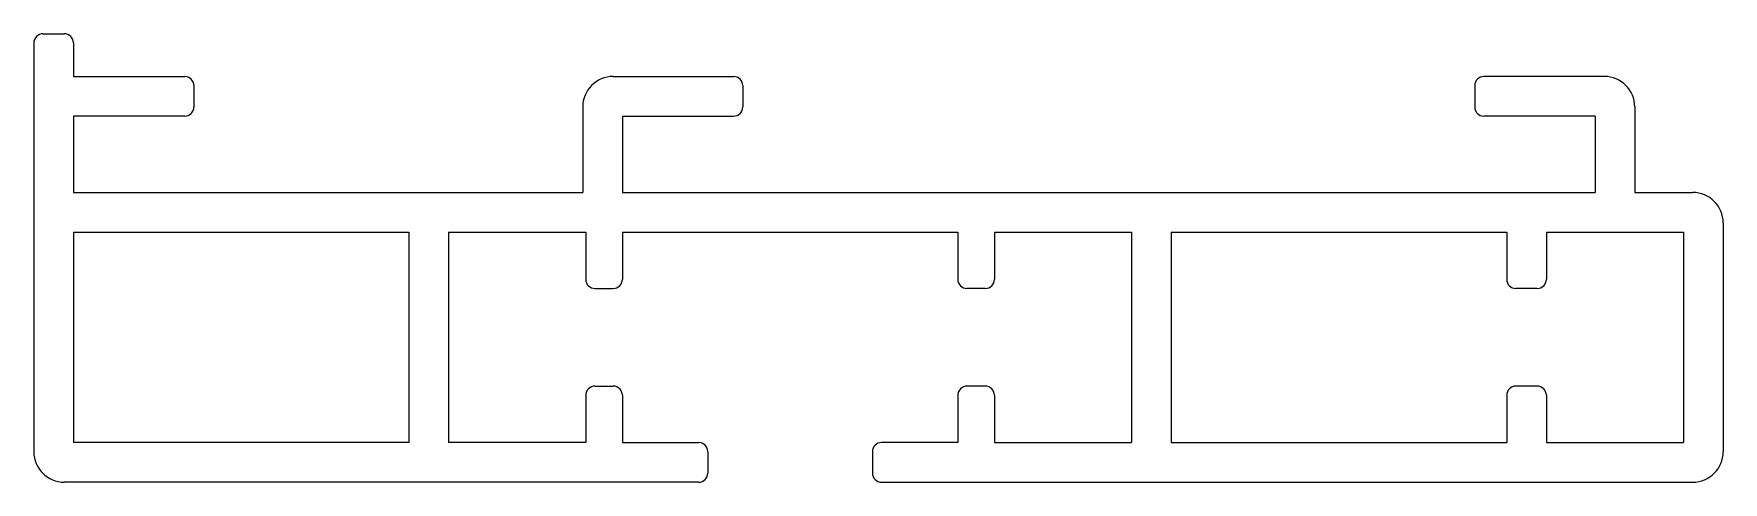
# Model space of a CAD drawing. Extents: x 689.2 to 744.6, y 686.7 to 701.4.
import ezdxf

# ---------------------------------------------------------------- set-up
doc = ezdxf.new("R2010")
doc.units = 0
doc.layers.get('0').update_dxf_attribs({"linetype": 'CONTINUOUS'})

msp = doc.modelspace()

# ---------------------------------------------------------------- linework, layer by layer
for p, q in [((689.467, 701.42), (690.167, 701.42)), ((689.167, 701.12), (689.167, 687.72)), ((690.467, 701.12), (690.467, 700.02)), ((690.467, 700.02), (694.117, 700.02)), ((694.417, 699.72), (694.417, 699.02)), ((708.167, 700.02), (712.117, 700.02)), ((712.417, 699.72), (712.417, 699.02)), ((736.417, 699.72), (736.417, 699.02)), ((740.667, 700.02), (736.717, 700.02)), ((690.467, 698.72), (690.467, 696.22)), ((694.117, 698.72), (690.467, 698.72)), ((707.167, 699.02), (707.167, 696.22)), ((708.467, 698.72), (708.467, 696.22)), ((708.467, 698.72), (712.117, 698.72)), ((740.367, 698.72), (736.717, 698.72)), ((740.367, 698.72), (740.367, 696.22)), ((741.667, 699.02), (741.667, 696.22)), ((690.467, 696.22), (707.167, 696.22)), ((708.467, 696.22), (740.367, 696.22)), ((741.667, 696.22), (743.567, 696.22)), ((690.467, 694.92), (701.467, 694.92)), ((690.467, 694.92), (690.467, 688.02)), ((701.467, 694.92), (701.467, 688.02)), ((702.767, 694.92), (707.267, 694.92)), ((702.767, 694.92), (702.767, 688.02)), ((707.267, 694.92), (707.267, 693.37)), ((708.467, 694.92), (719.467, 694.92)), ((708.467, 694.92), (708.467, 693.37)), ((719.467, 694.92), (719.467, 693.37)), ((720.667, 694.92), (725.167, 694.92)), ((720.667, 694.92), (720.667, 693.37)), ((725.167, 694.92), (725.167, 688.02)), ((726.467, 694.92), (737.467, 694.92)), ((726.467, 694.92), (726.467, 688.02)), ((737.467, 694.92), (737.467, 693.37)), ((738.767, 694.92), (743.267, 694.92)), ((738.767, 694.92), (738.767, 693.37)), ((743.267, 694.92), (743.267, 688.02)), ((744.567, 695.22), (744.567, 687.72)), ((707.567, 693.07), (708.167, 693.07)), ((720.367, 693.07), (719.767, 693.07)), ((738.467, 693.07), (737.767, 693.07)), ((707.567, 689.87), (708.167, 689.87)), ((720.367, 689.87), (719.767, 689.87)), ((738.467, 689.87), (737.767, 689.87)), ((707.267, 689.57), (707.267, 688.02)), ((708.467, 689.57), (708.467, 688.02)), ((719.467, 689.57), (719.467, 688.02)), ((720.667, 689.57), (720.667, 688.02)), ((737.467, 689.57), (737.467, 688.02)), ((738.767, 689.57), (738.767, 688.02)), ((701.467, 688.02), (690.467, 688.02)), ((707.267, 688.02), (702.767, 688.02)), ((708.467, 688.02), (710.967, 688.02)), ((711.267, 687.72), (711.267, 687.02)), ((716.667, 687.72), (716.667, 687.02)), ((719.467, 688.02), (716.967, 688.02)), ((720.667, 688.02), (725.167, 688.02)), ((726.467, 688.02), (737.467, 688.02)), ((738.767, 688.02), (743.267, 688.02)), ((710.967, 686.72), (690.167, 686.72)), ((716.967, 686.72), (743.567, 686.72))]:
    msp.add_line(p, q)
for centre, radius, start, end in [((689.467, 701.12), 0.3, 90, 180), ((690.167, 701.12), 0.3, 0, 90), ((694.117, 699.72), 0.3, 0, 90), ((708.167, 699.02), 1, 90, 180), ((712.117, 699.72), 0.3, 0, 90), ((736.717, 699.72), 0.3, 90, 180), ((740.667, 699.02), 1, 0, 90), ((694.117, 699.02), 0.3, 270, 0), ((712.117, 699.02), 0.3, 270, 0), ((736.717, 699.02), 0.3, 180, 270), ((743.567, 695.22), 1, 0, 90), ((707.567, 693.37), 0.3, 180, 270), ((708.167, 693.37), 0.3, 270, 0), ((719.767, 693.37), 0.3, 180, 270), ((720.367, 693.37), 0.3, 270, 0), ((737.767, 693.37), 0.3, 180, 270), ((738.467, 693.37), 0.3, 270, 0), ((707.567, 689.57), 0.3, 90, 180), ((708.167, 689.57), 0.3, 0, 90), ((719.767, 689.57), 0.3, 90, 180), ((720.367, 689.57), 0.3, 0, 90), ((737.767, 689.57), 0.3, 90, 180), ((738.467, 689.57), 0.3, 0, 90), ((690.167, 687.72), 1, 180, 270), ((710.967, 687.72), 0.3, 0, 90), ((716.967, 687.72), 0.3, 90, 180), ((743.567, 687.72), 1, 270, 0), ((710.967, 687.02), 0.3, 270, 0), ((716.967, 687.02), 0.3, 180, 270)]:
    msp.add_arc(centre, radius, start, end)

doc.saveas('drawing.dxf')
